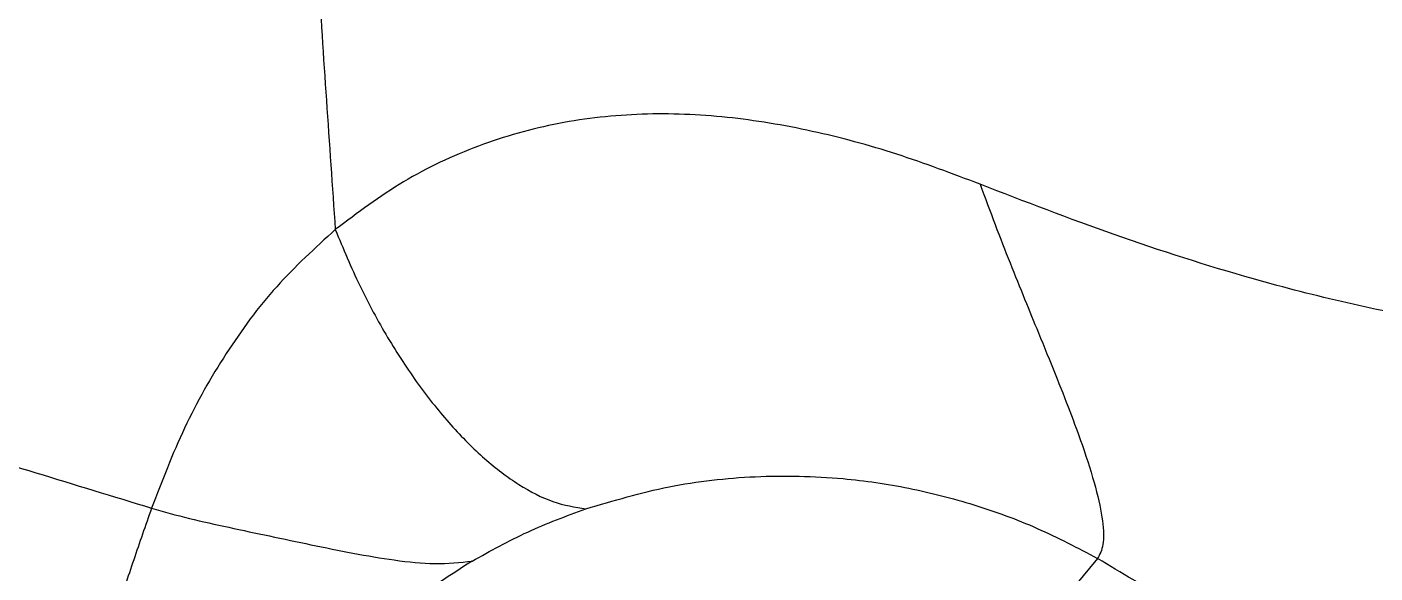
# Model space of a CAD drawing. Extents: x 939 to 1039, y 781 to 934.
# Drawn here: x 1001.986 to 1006.862, y 813.271 to 815.244 of the extents above; entities that cross this region are included whole.
import ezdxf

# ---------------------------------------------------------------- set-up
doc = ezdxf.new("R2010")
doc.units = 0
doc.header["$MEASUREMENT"] = 0
doc.layers.add('1', color=4, linetype='Continuous')

# ---------------------------------------------------------------- blocks, each defined once
blk = doc.blocks.new('Envoy')
at = {"layer": '1', "color": 3, "linetype": 'Continuous', "lineweight": 25}
blk.add_line((67.2044, 14.1491), (66.9004, 13.7835), dxfattribs=at)
for points, knots in [([(64.2941, 28.994), (64.2797, 28.6073), (64.2508, 27.8362), (64.2203, 26.6732), (64.1988, 25.5121), (64.188, 24.354), (64.1847, 23.2006), (64.1918, 22.1075), (64.2056, 21.075), (64.2257, 20.1025), (64.2538, 19.1358), (64.2893, 18.1751), (64.3342, 17.2215), (64.3815, 16.2729), (64.4252, 15.6491), (64.447, 15.3375)], [0, 0, 0, 0, 0.085562, 0.170651, 0.25526, 0.339391, 0.423039, 0.506249, 0.577272, 0.648062, 0.718668, 0.78913, 0.859483, 0.929807, 1, 1, 1, 1]), ([(66.7794, 15.5015), (66.6792, 15.5394), (66.4781, 15.6153), (66.1719, 15.698), (65.8635, 15.7499), (65.5555, 15.762), (65.2528, 15.7291), (64.9623, 15.6469), (64.6885, 15.5195), (64.5275, 15.3982), (64.447, 15.3375)], [0, 0, 0, 0, 0.123238, 0.247198, 0.371547, 0.496189, 0.621576, 0.747487, 0.873645, 1, 1, 1, 1]), ([(66.7794, 15.5015), (66.7974, 15.4526), (66.8329, 15.356), (66.8874, 15.2172), (66.9401, 15.0866), (66.9955, 14.9516), (67.0514, 14.815), (67.1048, 14.68), (67.1566, 14.5394), (67.2002, 14.4015), (67.2253, 14.2806), (67.2281, 14.193), (67.2122, 14.1636), (67.2044, 14.1491)], [0, 0, 0, 0, 0.070779, 0.139979, 0.207451, 0.273314, 0.359041, 0.442965, 0.525549, 0.647428, 0.767234, 0.884851, 1, 1, 1, 1]), ([(68.771, 14.9654), (68.6625, 14.9775), (68.4416, 15.0023), (68.1066, 15.0694), (67.7123, 15.1711), (67.2687, 15.3128), (66.9409, 15.4392), (66.7794, 15.5015)], [0, 0, 0, 0, 0.163045, 0.33195, 0.501494, 0.754403, 1, 1, 1, 1]), ([(60.3908, 15.3175), (60.6773, 15.238), (61.2499, 15.0789), (62.1011, 14.8351), (62.9463, 14.587), (63.5038, 14.4161), (63.7825, 14.3306)], [0, 0, 0, 0, 0.2503674, 0.500377, 0.750197, 1, 1, 1, 1]), ([(64.447, 15.3375), (64.3742, 15.2712), (64.2283, 15.1386), (64.0481, 14.8938), (63.8958, 14.6251), (63.8202, 14.4286), (63.7825, 14.3306)], [0, 0, 0, 0, 0.250079, 0.500986, 0.750988, 1, 1, 1, 1]), ([(64.447, 15.3375), (64.4755, 15.2692), (64.5324, 15.133), (64.6348, 14.9454), (64.7457, 14.7757), (64.8641, 14.6281), (64.9868, 14.5052), (65.1113, 14.4115), (65.2357, 14.347), (65.314, 14.3346), (65.3534, 14.3284)], [0, 0, 0, 0, 0.126252, 0.251711, 0.376726, 0.501385, 0.625712, 0.749855, 0.874289, 1, 1, 1, 1]), ([(65.3534, 14.3284), (65.4529, 14.3578), (65.6526, 14.4167), (65.9663, 14.4513), (66.2577, 14.4454), (66.5225, 14.4069), (66.7576, 14.3466), (66.9871, 14.263), (67.1321, 14.187), (67.2044, 14.1491)], [0, 0, 0, 0, 0.164324, 0.329836, 0.496415, 0.621955, 0.748206, 0.874433, 1, 1, 1, 1]), ([(63.7825, 14.3306), (63.7605, 14.2679), (63.7162, 14.1415), (63.6768, 14.0206), (63.6569, 13.9597)], [0, 0, 0, 0, 0.496011, 1, 1, 1, 1]), ([(63.7825, 14.3306), (63.8274, 14.3179), (63.9168, 14.2928), (64.0633, 14.2611), (64.2119, 14.2295), (64.3634, 14.1976), (64.5158, 14.1665), (64.6669, 14.1409), (64.815, 14.1254), (64.8982, 14.1344), (64.9416, 14.1391)], [0, 0, 0, 0, 0.1080312, 0.214938, 0.3250961, 0.4410796, 0.5646948, 0.6977962, 0.8424041, 1, 1, 1, 1]), ([(64.9416, 14.1391), (65.0078, 14.176), (65.14, 14.2497), (65.2823, 14.3022), (65.3534, 14.3284)], [0, 0, 0, 0, 0.501105, 1, 1, 1, 1]), ([(68.8841, 13.6233), (68.792, 13.6318), (68.6044, 13.6491), (68.3128, 13.6865), (68.016, 13.7486), (67.7265, 13.8506), (67.4604, 13.9944), (67.2894, 14.0978), (67.2044, 14.1491)], [0, 0, 0, 0, 0.161053, 0.327975, 0.495659, 0.664812, 0.83341, 1, 1, 1, 1]), ([(64.9416, 14.1391), (64.8499, 14.0799), (64.6678, 13.9625), (64.5171, 13.8076), (64.4424, 13.7307)], [0, 0, 0, 0, 0.503833, 1, 1, 1, 1])]:
    blk.add_open_spline(points, degree=3, knots=knots, dxfattribs=at)

msp = doc.modelspace()

# ---------------------------------------------------------------- block references
at = {"layer": '1'}
msp.add_blockref('Envoy', (938.6538, 799.1744), dxfattribs=at)

doc.saveas('drawing.dxf')
